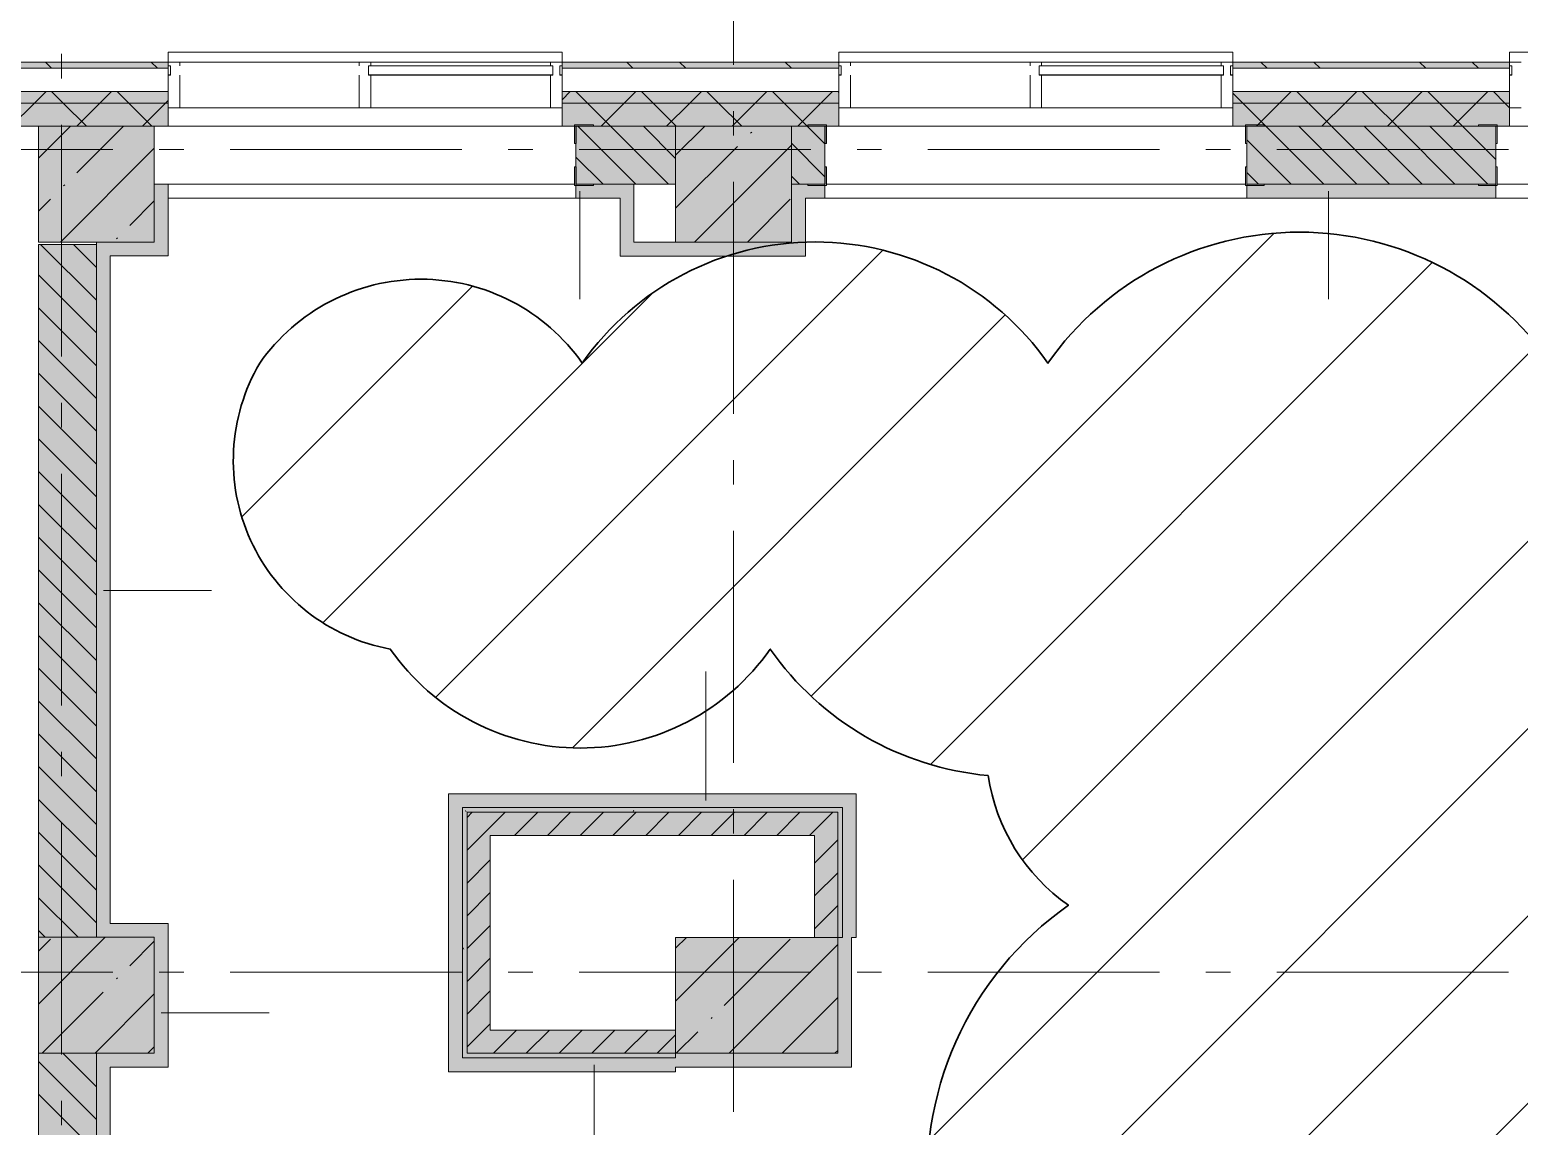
# Model space of a CAD drawing. Header units: millimetres. Extents: x -537608 to 253996, y -217170 to 186033.
# Drawn here: x -239814 to -233385, y 174706 to 179437 of the extents above; entities that cross this region are included whole.
import ezdxf

# ---------------------------------------------------------------- set-up
doc = ezdxf.new("R2010")
doc.units = ezdxf.units.MM
doc.layers.add('2) окраска коммуникации', color=152, linetype='Continuous', lineweight=30)
doc.layers.add('PDF _Геометрия', color=7, linetype='Continuous')
doc.layers.add('PDF _Сплошная заливка', color=7, linetype='Continuous', true_color=0xffffff)

msp = doc.modelspace()

# ---------------------------------------------------------------- hatches: boundary and pattern name
at = {"layer": '2) окраска коммуникации'}
h = msp.add_hatch(dxfattribs=at)
h.set_pattern_fill('ANSI31', color=256, scale=180)
h.paths.add_polyline_path([(-233247.5688, 177998.5235, 0.52056705), (-235419.4646, 177998.5235, 0.52056705), (-237429.314, 177998.5235, 0.52056705), (-238821.017, 177998.5235, 0.52056705), (-238257.7876, 176764.6396, 0.52056705), (-236617.9332, 176764.6396, 0.220684184), (-235677.2729, 176219.1299, 0.205609589), (-235330.6408, 175659.2565, 0.276734799), (-235930.449, 174316.027, 0.061769593), (-236112.3946, 174259.4336, 0.52056705), (-237556.5301, 174259.4336, 0.379466008), (-238348.6553, 174426.9845, 0.057663837), (-238592.4759, 174486.1429, 0.52056705), (-239028.0629, 173407.6346, 0.52056705), (-239028.0629, 171042.3935, 0.52056705), (-239028.0629, 169617.5684, 0.52056705), (-239028.0629, 167673.4548, 0.52056705), (-239028.0629, 165454.0474, 0.52056705), (-239028.0629, 163233.1917, 0.52056705), (-239028.0629, 161197.9974, 0.52056705), (-237754.1061, 161355.6589, 0.52056705), (-237754.1061, 163501.6063, 0.52056705), (-237754.1061, 165619.0709, 0.52056705), (-237754.1061, 167485.6614, 0.52056705), (-237754.1061, 169510.9994, 0.52056705), (-237754.1061, 171144.8997, 0.52056705), (-237754.1061, 172906.8922, 0.128482934), (-237635.6681, 173445.8092, 0.087084483), (-237506.7931, 173612.8336, 0.52056705), (-236002.5942, 173612.8336, 0.294706709), (-235400.9446, 173367.8094, 0.015336865), (-235330.6408, 173315.2971, 0.52056705), (-235330.6408, 171857.765, 0.52056705), (-235330.6408, 169616.5128, 0.52056705), (-233156.3052, 169668.4749, 0.52056705), (-233156.3052, 171100.5414, 0.52056705), (-233156.3052, 173693.283, 0.52056705), (-233156.3052, 175996.4089, 0.04413108), (-233116.7734, 176180.5755, 0.223427694), (-232027.1964, 176864.879, 0.52056705)])
h = msp.add_hatch(dxfattribs=at)
h.set_pattern_fill('ANSI31', color=5, scale=222)
h.set_pattern_definition([(45, (-258045.5, 58244.4), (-498.4042, 498.4042), [])])
edge = h.paths.add_edge_path()
edge.add_spline(control_points=[(-235816.1191, 159271.232), (-236159.4574, 159033.9082), (-238070.707, 158782.2879), (-238638.1634, 158432.2404), (-238105.9898, 157437.1958), (-235754.1232, 157437.1958), (-234964.4457, 157111.2328), (-232629.7463, 157197.0128), (-230260.7124, 156905.3617), (-229350.8658, 157179.8572), (-227823.0111, 157317.1047), (-227874.2427, 155408.2821), (-228097.4122, 152976.7837), (-227822.7426, 150724.7104), (-228269.0815, 149763.9784), (-227084.5653, 149112.0524), (-225299.2066, 148991.9613), (-224269.1925, 149077.7406), (-223393.6804, 150141.4089), (-223033.1746, 151942.7824), (-223033.1746, 154550.2232), (-224114.1503, 155620.6235), (-222534.7954, 157233.2822), (-223616.3097, 158108.2349), (-222328.7917, 159257.6825), (-224405.9872, 160750.2232), (-223221.471, 161659.5139), (-222637.7958, 162380.0636), (-222998.3466, 163910.6161), (-224371.6993, 165660.5215), (-222551.1261, 167750.2232), (-223117.6326, 168979.9453), (-222465.2915, 170352.4203), (-223735.6423, 171364.6211), (-222688.4609, 172325.3538), (-224215.7041, 173378.4158), (-222584.8491, 174510.7078), (-223546.1958, 175199.8757), (-221881.0047, 176020.4302), (-223048.3552, 176912.5392), (-223134.1899, 177993.3638), (-224026.8692, 177461.5296), (-225297.22, 177718.8682), (-226378.7358, 177221.3459), (-228541.766, 177135.5666), (-230052.4535, 177838.96), (-230103.9537, 176483.6406), (-230103.9537, 175397.7837), (-229211.2743, 175199.8757), (-230121.1209, 173498.5077), (-229039.6066, 172812.2698), (-230258.4573, 170776.7837), (-229761.2561, 169941.1373), (-230774.103, 168425.7837), (-229332.0829, 167750.2232), (-232123.453, 166650.2232), (-233452.141, 167750.2232), (-234104.4836, 166681.5095), (-235855.5078, 167750.2232), (-235443.0905, 165700.2452), (-235100.8307, 164170.835), (-235942.0098, 164546.6834), (-235461.3365, 162982.3976), (-236062.1774, 161973.2927), (-234156.6512, 161458.6141), (-236010.6772, 160206.231), (-235472.7808, 159508.5559), (-235816.1191, 159271.232)], knot_values=[0, 0, 0, 0, 1, 2, 3, 4, 5, 6, 7, 8, 9, 10, 11, 12, 13, 14, 15, 16, 17, 18, 19, 20, 21, 22, 23, 24, 25, 26, 27, 28, 29, 30, 31, 32, 33, 34, 35, 36, 37, 38, 39, 40, 41, 42, 43, 44, 45, 46, 47, 48, 49, 50, 51, 52, 53, 54, 55, 56, 57, 58, 59, 60, 61, 62, 63, 64, 65, 65, 65, 65], degree=3, periodic=0)
edge = h.paths.add_edge_path(flags=16)
edge.add_arc((-231889.6573, 159033.0748), 1468.0305, 125.00000005, 234.99999995, ccw=False)
edge.add_arc((-231607.6582, 161840.8916), 1959.6809, 125.00000005, 234.99999995, ccw=False)
edge.add_arc((-231767.132, 163405.6521), 965.4036, 67.59470151, 177.59470141, ccw=False)
edge.add_arc((-231443.7098, 163069.927), 1229.0586, -22.07713269, 87.92286721, ccw=False)
edge.add_arc((-231143.3293, 161410.3894), 1461.9881, -54.99999995, 54.99999995, ccw=False)
edge.add_arc((-231576.0596, 159327.8343), 1548.9823, -75.15767463, 34.84232527, ccw=False)
edge.add_arc((-231955.4787, 158374.0401), 947.5729, 215.00000005, 324.99999995, ccw=False)
edge = h.paths.add_edge_path(flags=16)
edge.add_arc((-225566.369, 153285.6185), 1536.9915, 125.00000005, 234.99999995, ccw=False)
edge.add_arc((-225538.421, 155843.592), 1585.7174, 125.00000005, 234.99999995, ccw=False)
edge.add_arc((-225137.7183, 159013.7421), 2284.3212, 125.00000005, 234.99999995, ccw=False)
edge.add_arc((-225658.2126, 162012.8119), 1376.867, 125.00000005, 234.99999995, ccw=False)
edge.add_arc((-225574.7307, 164105.3721), 1301.2124, 117.8493612, 227.8493611, ccw=False)
edge.add_arc((-225369.6285, 164519.2026), 1097.085, 27.81836399, 137.81836389, ccw=False)
edge.add_arc((-225613.8121, 163296.7221), 2117.3814, -54.99999995, 54.99999995, ccw=False)
edge.add_arc((-225663.381, 159757.0156), 2203.8023, -54.99999995, 54.99999995, ccw=False)
edge.add_arc((-225163.6815, 156860.1623), 1332.6027, -54.99999995, 54.99999995, ccw=False)
edge.add_arc((-225407.0732, 154329.3545), 1756.9432, -54.99999995, 54.99999995, ccw=False)
edge.add_arc((-225725.9779, 153175.5991), 1357.0078, 237.85706584, 347.85706574, ccw=False)
edge = h.paths.add_edge_path(flags=16)
edge.add_arc((-226395.9174, 168135.9149), 1371.9136, 125.00000005, 234.99999995, ccw=False)
edge.add_arc((-226384.8551, 170399.3253), 1391.2002, 125.00000005, 234.99999995, ccw=False)
edge.add_arc((-226325.4529, 172763.3694), 1494.7648, 125.00000005, 234.99999995, ccw=False)
edge.add_arc((-225896.8545, 175145.79), 1730.4953, 112.00238998, 222.00238988, ccw=False)
edge.add_arc((-226212.3841, 175253.0022), 1533.7869, -7.46862395, 102.53137595, ccw=False)
edge.add_arc((-225760.6269, 173526.9207), 1863.7748, -54.99999995, 54.99999995, ccw=False)
edge.add_arc((-225829.2376, 170375.5045), 1983.3939, -54.99999995, 54.99999995, ccw=False)
edge.add_arc((-225610.4468, 168098.6002), 1126.7789, -74.63234793, 35.36765197, ccw=False)
edge.add_arc((-226247.326, 167667.1454), 1142.021, 215.00000005, 324.99999995, ccw=False)
at = {"layer": 'PDF _Сплошная заливка', "transparency": 33554559}
h = msp.add_hatch(color=256, dxfattribs=at)
h.paths.add_polyline_path([(-213026.1966, 179270.9029), (-212999.1964, 179270.9029), (-212999.1964, 179297.9009), (-219902.1951, 179297.9009), (-219902.1951, 179270.9029), (-213238.0699, 179270.9029)], flags=0)
h.paths.add_polyline_path([(-224741.5329, 179270.9029), (-224741.5329, 179297.9009), (-225936.532, 179297.9009), (-225936.532, 179270.9029), (-224926.2392, 179270.9029)], flags=0)
h.paths.add_polyline_path([(-220752.1962, 179270.9029), (-220752.1962, 179297.9009), (-223041.5329, 179297.9009), (-223041.5329, 179270.9029), (-221586.7628, 179270.9029)], flags=0)
h.paths.add_polyline_path([(-228265.7155, 179270.9029), (-227636.5321, 179270.9029), (-227636.5321, 179297.9009), (-228831.5332, 179297.9009), (-228831.5332, 179270.9029)], flags=0)
h.paths.add_polyline_path([(-230531.5312, 179270.9029), (-230531.5312, 179297.9009), (-231726.5323, 179297.9009), (-231726.5323, 179270.9029), (-231605.1918, 179270.9029)], flags=0)
h.paths.add_polyline_path([(-234109.8002, 179270.9029), (-233426.5324, 179270.9029), (-233426.5324, 179297.9009), (-234621.5314, 179297.9009), (-234621.5314, 179270.9029)], flags=0)
h.paths.add_polyline_path([(-236321.5315, 179270.9029), (-236321.5315, 179297.9009), (-237516.5305, 179297.9009), (-237516.5305, 179270.9029), (-236614.4085, 179270.9029)], flags=0)
h.paths.add_polyline_path([(-239216.5305, 179270.9029), (-239216.5305, 179297.9009), (-242926.19, 179297.9009), (-242926.19, 179270.9029), (-239953.8848, 179270.9029)], flags=0)
h.paths.add_polyline_path([(-245926.1886, 179270.9029), (-244626.1922, 179270.9029), (-244626.1922, 179297.9009), (-245926.1886, 179297.9009)], flags=0)
h.paths.add_polyline_path([(-248302.5757, 179270.9029), (-247626.1909, 179270.9029), (-247626.1909, 179297.9009), (-248926.1873, 179297.9009), (-248926.1873, 179270.9029)], flags=0)
h.paths.add_polyline_path([(-251926.1902, 179270.9029), (-250626.1895, 179270.9029), (-250626.1895, 179297.9009), (-251926.1902, 179297.9009)], flags=0)
h.paths.add_polyline_path([(-256651.2687, 179270.9029), (-256626.1868, 179270.9029), (-256626.1868, 179297.9009), (-257926.1874, 179297.9009), (-257926.1874, 179270.9029)], flags=0)
h.paths.add_polyline_path([(-254926.1888, 179270.9029), (-253626.1881, 179270.9029), (-253626.1881, 179297.9009), (-254926.1888, 179297.9009)], flags=0)
h.paths.add_polyline_path([(-264476.1869, 179270.9029), (-262626.1883, 179270.9029), (-262626.1883, 179297.9009), (-264576.1872, 179297.9009), (-264576.1872, 179270.9029)], flags=0)
h.paths.add_polyline_path([(-259626.1854, 179270.9029), (-259626.1854, 179297.9009), (-260926.1861, 179297.9009), (-260926.1861, 179270.9029), (-259990.745, 179270.9029)], flags=0)
h = msp.add_hatch(color=256, dxfattribs=at)
h.paths.add_polyline_path([(-213176.1955, 179120.9023), (-213126.1959, 179120.9023), (-213126.1959, 179170.9025), (-219902.1951, 179170.9025), (-219902.1951, 179120.9023), (-213238.0699, 179120.9023)], flags=0)
h.paths.add_polyline_path([(-223041.5329, 179120.9023), (-220752.1962, 179120.9023), (-220752.1962, 179170.9025), (-223041.5329, 179170.9025)], flags=0)
h.paths.add_polyline_path([(-224741.5329, 179120.9023), (-224741.5329, 179170.9025), (-225936.532, 179170.9025), (-225936.532, 179120.9023), (-224926.2392, 179120.9023)], flags=0)
h.paths.add_polyline_path([(-228265.7155, 179120.9023), (-227636.5321, 179120.9023), (-227636.5321, 179170.9025), (-228831.5332, 179170.9025), (-228831.5332, 179120.9023)], flags=0)
h.paths.add_polyline_path([(-234109.8002, 179120.9023), (-233426.5324, 179120.9023), (-233426.5324, 179170.9025), (-234621.5314, 179170.9025), (-234621.5314, 179120.9023)], flags=0)
h.paths.add_polyline_path([(-231605.1918, 179120.9023), (-230531.5312, 179120.9023), (-230531.5312, 179170.9025), (-231726.5323, 179170.9025), (-231726.5323, 179120.9023)], flags=0)
h.paths.add_polyline_path([(-236321.5315, 179120.9023), (-236321.5315, 179170.9025), (-237516.5305, 179170.9025), (-237516.5305, 179120.9023), (-236614.4085, 179120.9023)], flags=0)
h.paths.add_polyline_path([(-239216.5305, 179120.9023), (-239216.5305, 179170.9025), (-242926.19, 179170.9025), (-242926.19, 179120.9023), (-239953.8848, 179120.9023)], flags=0)
h.paths.add_polyline_path([(-248926.1873, 179120.9023), (-247626.1909, 179120.9023), (-247626.1909, 179170.9025), (-248926.1873, 179170.9025)], flags=0)
h.paths.add_polyline_path([(-244626.1922, 179120.9023), (-244626.1922, 179170.9025), (-245926.1886, 179170.9025), (-245926.1886, 179120.9023), (-244963.0993, 179120.9023)], flags=0)
h.paths.add_polyline_path([(-250626.1895, 179120.9023), (-250626.1895, 179170.9025), (-251926.1902, 179170.9025), (-251926.1902, 179120.9023), (-251642.052, 179120.9023)], flags=0)
h.paths.add_polyline_path([(-254926.1888, 179120.9023), (-253626.1881, 179120.9023), (-253626.1881, 179170.9025), (-254926.1888, 179170.9025)], flags=0)
h.paths.add_polyline_path([(-256626.1868, 179120.9023), (-256626.1868, 179170.9025), (-257926.1874, 179170.9025), (-257926.1874, 179120.9023), (-256651.2687, 179120.9023)], flags=0)
h.paths.add_polyline_path([(-259626.1854, 179120.9023), (-259626.1854, 179170.9025), (-260926.1861, 179170.9025), (-260926.1861, 179120.9023), (-259990.745, 179120.9023)], flags=0)
h.paths.add_polyline_path([(-263330.2213, 179120.9023), (-262626.1883, 179120.9023), (-262626.1883, 179170.9025), (-264426.1867, 179170.9025), (-264426.1867, 179120.9023), (-264326.1863, 179120.9023)], flags=0)
h = msp.add_hatch(color=256, dxfattribs=at)
h.paths.add_polyline_path([(-213176.1955, 179020.9019), (-213176.1955, 179120.9023), (-219902.1951, 179120.9023), (-219902.1951, 179020.9019), (-213238.0699, 179020.9019)], flags=0)
h.paths.add_polyline_path([(-220752.1962, 179020.9019), (-220752.1962, 179120.9023), (-223041.5329, 179120.9023), (-223041.5329, 179020.9019), (-221026.1962, 179020.9019)], flags=0)
h.paths.add_polyline_path([(-225936.532, 179020.9019), (-224741.5329, 179020.9019), (-224741.5329, 179120.9023), (-225936.532, 179120.9023)], flags=0)
h.paths.add_polyline_path([(-228831.5332, 179020.9019), (-227636.5321, 179020.9019), (-227636.5321, 179120.9023), (-228831.5332, 179120.9023)], flags=0)
h.paths.add_polyline_path([(-230531.5312, 179020.9019), (-230531.5312, 179120.9023), (-231726.5323, 179120.9023), (-231726.5323, 179020.9019), (-231605.1918, 179020.9019)], flags=0)
h.paths.add_polyline_path([(-234621.5314, 179020.9019), (-233426.5324, 179020.9019), (-233426.5324, 179120.9023), (-234621.5314, 179120.9023)], flags=0)
h.paths.add_polyline_path([(-236321.5315, 179020.9019), (-236321.5315, 179120.9023), (-237516.5305, 179120.9023), (-237516.5305, 179020.9019), (-236614.4085, 179020.9019)], flags=0)
h.paths.add_polyline_path([(-239216.5305, 179020.9019), (-239216.5305, 179120.9023), (-242926.19, 179120.9023), (-242926.19, 179020.9019), (-239953.8848, 179020.9019)], flags=0)
h.paths.add_polyline_path([(-244626.1922, 179020.9019), (-244626.1922, 179120.9023), (-245926.1886, 179120.9023), (-245926.1886, 179020.9019), (-244963.0993, 179020.9019)], flags=0)
h.paths.add_polyline_path([(-247626.1909, 179020.9019), (-247626.1909, 179120.9023), (-248926.1873, 179120.9023), (-248926.1873, 179020.9019), (-248302.5757, 179020.9019)], flags=0)
h.paths.add_polyline_path([(-250626.1895, 179020.9019), (-250626.1895, 179120.9023), (-251926.1902, 179120.9023), (-251926.1902, 179020.9019), (-251642.052, 179020.9019)], flags=0)
h.paths.add_polyline_path([(-253626.1881, 179020.9019), (-253626.1881, 179120.9023), (-254926.1888, 179120.9023), (-254926.1888, 179020.9019)], flags=0)
h.paths.add_polyline_path([(-256651.2687, 179020.9019), (-256626.1868, 179020.9019), (-256626.1868, 179120.9023), (-257926.1874, 179120.9023), (-257926.1874, 179020.9019)], flags=0)
h.paths.add_polyline_path([(-259990.745, 179020.9019), (-259626.1854, 179020.9019), (-259626.1854, 179120.9023), (-260926.1861, 179120.9023), (-260926.1861, 179020.9019)], flags=0)
h.paths.add_polyline_path([(-263330.2213, 179020.9019), (-262626.1883, 179020.9019), (-262626.1883, 179120.9023), (-264326.1863, 179120.9023), (-264326.1863, 179021.2507), (-263526.1875, 179020.9019)], flags=0)
h = msp.add_hatch(color=256, dxfattribs=at)
h.paths.add_polyline_path([(-221586.7628, 178770.901), (-221526.1959, 178770.901), (-221526.1959, 179020.9019), (-222981.5344, 179020.9019), (-222981.5344, 178770.901)], flags=0)
h.paths.add_polyline_path([(-225876.5335, 178770.901), (-225776.1929, 178770.901), (-225776.1929, 179020.9019), (-225876.5335, 179020.9019), (-225876.5335, 178946.9135)], flags=0)
h.paths.add_polyline_path([(-225276.1932, 178770.901), (-224801.5336, 178770.901), (-224801.5336, 179020.9019), (-225276.1932, 179020.9019), (-225276.1932, 178946.9135)], flags=0)
h.paths.add_polyline_path([(-227696.5328, 178770.901), (-227696.5328, 179020.9019), (-228771.5326, 179020.9019), (-228771.5326, 178770.901), (-228265.7155, 178770.901)], flags=0)
h.paths.add_polyline_path([(-230770.3238, 178770.901), (-230591.5318, 178770.901), (-230591.5318, 179020.9019), (-231126.192, 179020.9019), (-231126.192, 178770.901), (-231066.1935, 178770.901)], flags=0)
h.paths.add_polyline_path([(-233486.5309, 178770.901), (-233486.5309, 179020.9019), (-234561.5307, 179020.9019), (-234561.5307, 178770.901)], flags=0)
h.paths.add_polyline_path([(-231666.5316, 178770.901), (-231626.1917, 178770.901), (-231626.1917, 179020.9019), (-231666.5316, 179020.9019), (-231666.5316, 178946.9135)], flags=0)
h.paths.add_polyline_path([(-237456.5298, 178770.901), (-237026.191, 178770.901), (-237026.191, 179020.9019), (-237456.5298, 179020.9019), (-237456.5298, 178946.9135)], flags=0)
h.paths.add_polyline_path([(-236466.1927, 178770.901), (-236381.53, 178770.901), (-236381.53, 179020.9019), (-236526.1913, 179020.9019), (-236526.1913, 178770.901)], flags=0)
for points in [[(-237026.191, 178520.9043), (-236526.1913, 178520.9043), (-236526.1913, 179020.9019), (-237026.191, 179020.9019), (-237026.191, 178770.901)], [(-236426.5396, 175960.9048), (-236326.5393, 175960.9048), (-236326.5393, 176060.9052), (-237826.5385, 176060.9052), (-237826.5385, 175960.9048), (-236614.4085, 175960.9048)], [(-236326.5393, 175520.9014), (-236306.5383, 175520.9014), (-236306.5383, 176060.9052), (-236326.5393, 176060.9052), (-236326.5393, 175960.9048)], [(-239526.192, 175021.2525), (-239276.191, 175021.2525), (-239276.191, 175521.2502), (-239776.1908, 175521.2502), (-239776.1908, 175021.2525)]]:
    msp.add_hatch(color=256, dxfattribs=at).paths.add_polyline_path(points)
at = {"layer": 'PDF _Сплошная заливка', "true_color": 0xff7d7d, "transparency": 33554559}
for points in [[(-237266.1915, 178710.9024), (-237206.1908, 178710.9024), (-237206.1908, 178770.901), (-237456.5298, 178770.901), (-237456.5298, 178710.9024)], [(-239526.192, 175581.2487), (-239466.1914, 175581.2487), (-239466.1914, 178521.2488), (-239526.192, 178521.2488), (-239526.192, 176115.1165)], [(-236614.4085, 178460.9015), (-236466.1927, 178460.9015), (-236466.1927, 178520.9043), (-237206.1908, 178520.9043), (-237206.1908, 178460.9015)], [(-236306.5383, 176080.9018), (-236306.5383, 176140.9046), (-238006.5384, 176140.9046), (-238006.5384, 176080.9018), (-236614.4085, 176080.9018)], [(-236246.5398, 175520.9014), (-236246.5398, 176140.9046), (-236306.5383, 176140.9046), (-236306.5383, 175520.9014), (-236266.5386, 175520.9014)], [(-239526.192, 173636.2532), (-239466.1914, 173636.2532), (-239466.1914, 175021.2525), (-239526.192, 175021.2525), (-239526.192, 174699.218)], [(-236266.5386, 174960.9053), (-236266.5386, 175020.9038), (-237026.5398, 175020.9038), (-237026.5398, 174960.9053), (-236326.5393, 174960.9053)]]:
    msp.add_hatch(color=11, dxfattribs=at).paths.add_polyline_path(points)
at = {"layer": 'PDF _Сплошная заливка', "transparency": 33554559}
h = msp.add_hatch(color=256, dxfattribs=at)
h.paths.add_polyline_path([(-239776.1908, 163730.906), (-239526.192, 163730.906), (-239526.192, 168671.2518), (-239776.1908, 168671.2518), (-239776.1908, 166203.8314)], flags=0)
h.paths.add_polyline_path([(-239526.192, 169171.2515), (-239526.192, 175021.2525), (-239776.1908, 175021.2525), (-239776.1908, 169171.2515)], flags=0)
h.paths.add_polyline_path([(-239526.192, 175521.2502), (-239526.192, 178511.2505), (-239776.1908, 178511.2505), (-239776.1908, 175521.2502)], flags=0)

# ---------------------------------------------------------------- linework, layer by layer
at = {"layer": '2) окраска коммуникации'}
for points in [[(-233116.7734, 176180.5755, 0.223427694), (-232027.1964, 176864.879, 0.52056705), (-233247.5688, 177998.5235, 0.52056705), (-235419.4646, 177998.5235, 0.52056705), (-237429.314, 177998.5235, 0.52056705), (-238821.017, 177998.5235, 0.52056705), (-238257.7876, 176764.6396, 0.52056705), (-236617.9332, 176764.6396, 0.220684184), (-235677.2729, 176219.1299, 0.220684184)], [(-235930.449, 174316.027, -0.276734799), (-235330.6408, 175659.2565, -0.205609589), (-235677.2729, 176219.1299, -0.205609589)]]:
    msp.add_lwpolyline(points, format="xyb", dxfattribs=at)
at = {"layer": 'PDF _Геометрия', "color": 253, "lineweight": 9, "true_color": 0xaaaaaa}
for p, q in [((-236776.1922, 180286.2056), (-236776.1922, 179286.2061)), ((-239676.1904, 179333.2912), (-239676.1904, 179227.4563)), ((-239216.5305, 179297.9009), (-239216.5305, 179340.904)), ((-239216.5305, 179340.904), (-237516.5305, 179340.904)), ((-237516.5305, 179340.904), (-237516.5305, 179297.9009)), ((-236321.5315, 179297.9009), (-236321.5315, 179340.904)), ((-236321.5315, 179340.904), (-234621.5314, 179340.904)), ((-234621.5314, 179340.904), (-234621.5314, 179297.9009)), ((-233426.5324, 179297.9009), (-233426.5324, 179340.904)), ((-233426.5324, 179340.904), (-231726.5323, 179340.904)), ((-239216.5305, 179242.9016), (-239206.5301, 179242.9016)), ((-238351.5298, 179242.9016), (-237556.5302, 179242.9016)), ((-237566.5306, 179240.9036), (-238341.5315, 179240.9036)), ((-237526.5309, 179242.9016), (-237516.5305, 179242.9016)), ((-236321.5315, 179242.9016), (-236311.531, 179242.9016)), ((-235456.5307, 179242.9016), (-234661.5311, 179242.9016)), ((-234671.5316, 179240.9036), (-235446.5302, 179240.9036)), ((-234631.5318, 179242.9016), (-234621.5314, 179242.9016)), ((-233426.5324, 179242.9016), (-233416.5319, 179242.9016)), ((-236776.1922, 179086.2053), (-236776.1922, 178980.3747)), ((-239676.1904, 179027.4555), (-239676.1904, 178027.456)), ((-239454.6214, 178921.2504), (-240454.6209, 178921.2504)), ((-239148.7879, 178921.2504), (-239254.6206, 178921.2504)), ((-237948.7875, 178921.2504), (-238948.7871, 178921.2504)), ((-237642.9541, 178921.2504), (-237748.789, 178921.2504)), ((-236442.9559, 178921.2504), (-237442.9554, 178921.2504)), ((-236137.1224, 178921.2504), (-236242.9551, 178921.2504)), ((-234937.122, 178921.2504), (-235937.1216, 178921.2504)), ((-234631.2886, 178921.2504), (-234737.1213, 178921.2504)), ((-233431.2882, 178921.2504), (-234431.2878, 178921.2504)), ((-236776.1922, 178780.3739), (-236776.1922, 177780.3744)), ((-239676.1904, 177827.4552), (-239676.1904, 177721.6246)), ((-236776.1922, 177580.3737), (-236776.1922, 177474.5388)), ((-239676.1904, 177521.6238), (-239676.1904, 176521.6243)), ((-236776.1922, 177274.5423), (-236776.1922, 176274.5427)), ((-239676.1904, 176321.6236), (-239676.1904, 176215.7886)), ((-239676.1904, 176015.7922), (-239676.1904, 175015.7927)), ((-236776.1922, 176074.542), (-236776.1922, 175968.7071)), ((-236776.1922, 175768.7063), (-236776.1922, 174768.7068)), ((-240454.6209, 175370.9051), (-239454.6214, 175370.9051)), ((-239254.6206, 175370.9051), (-239148.7879, 175370.9051)), ((-238948.7871, 175370.9051), (-237948.7875, 175370.9051)), ((-237748.789, 175370.9051), (-237642.9541, 175370.9051)), ((-237442.9554, 175370.9051), (-236442.9559, 175370.9051)), ((-236242.9551, 175370.9051), (-236137.1224, 175370.9051)), ((-235937.1216, 175370.9051), (-234937.122, 175370.9051)), ((-234737.1213, 175370.9051), (-234631.2886, 175370.9051)), ((-234431.2878, 175370.9051), (-233431.2882, 175370.9051)), ((-239676.1904, 174815.7919), (-239676.1904, 174709.957))]:
    msp.add_line(p, q, dxfattribs=at)
at = {"layer": 'PDF _Геометрия', "lineweight": 9}
for p, q in [((-239216.5305, 179297.9009), (-242926.19, 179297.9009)), ((-239216.5305, 179270.9029), (-239216.5305, 179297.9009)), ((-239166.5304, 179297.9009), (-239216.5305, 179297.9009)), ((-239216.5305, 179297.9009), (-239216.5305, 179280.9012)), ((-239166.5304, 179280.9012), (-239166.5304, 179297.9009)), ((-239166.5304, 179297.9009), (-238391.5295, 179297.9009)), ((-238341.5315, 179297.9009), (-238391.5295, 179297.9009)), ((-238391.5295, 179297.9009), (-238391.5295, 179280.9012)), ((-238341.5315, 179297.9009), (-237566.5306, 179297.9009)), ((-238341.5315, 179280.9012), (-238341.5315, 179297.9009)), ((-237516.5305, 179297.9009), (-237566.5306, 179297.9009)), ((-237566.5306, 179297.9009), (-237566.5306, 179280.9012)), ((-236321.5315, 179297.9009), (-237516.5305, 179297.9009)), ((-237516.5305, 179297.9009), (-237516.5305, 179270.9029)), ((-237516.5305, 179280.9012), (-237516.5305, 179297.9009)), ((-236321.5315, 179270.9029), (-236321.5315, 179297.9009)), ((-236271.5312, 179297.9009), (-236321.5315, 179297.9009)), ((-236321.5315, 179297.9009), (-236321.5315, 179280.9012)), ((-236271.5312, 179280.9012), (-236271.5312, 179297.9009)), ((-236271.5312, 179297.9009), (-235496.5304, 179297.9009)), ((-235446.5302, 179297.9009), (-235496.5304, 179297.9009)), ((-235496.5304, 179297.9009), (-235496.5304, 179280.9012)), ((-235446.5302, 179297.9009), (-234671.5316, 179297.9009)), ((-235446.5302, 179280.9012), (-235446.5302, 179297.9009)), ((-234621.5314, 179297.9009), (-234671.5316, 179297.9009)), ((-234671.5316, 179297.9009), (-234671.5316, 179280.9012)), ((-233426.5324, 179297.9009), (-234621.5314, 179297.9009)), ((-234621.5314, 179297.9009), (-234621.5314, 179270.9029)), ((-234621.5314, 179280.9012), (-234621.5314, 179297.9009)), ((-233426.5324, 179270.9029), (-233426.5324, 179297.9009)), ((-233376.5322, 179297.9009), (-233426.5324, 179297.9009)), ((-233426.5324, 179297.9009), (-233426.5324, 179280.9012)), ((-239216.5305, 179270.9029), (-242926.19, 179270.9029)), ((-239216.5305, 179280.9012), (-239206.5301, 179280.9012)), ((-239216.5305, 179170.9025), (-239216.5305, 179270.9029)), ((-239206.5301, 179240.9036), (-239216.5305, 179240.9036)), ((-239216.5305, 179240.9036), (-239216.5305, 179100.9014)), ((-239206.5301, 179280.9012), (-239206.5301, 179240.9036)), ((-239166.5304, 179100.9014), (-239166.5304, 179240.9036)), ((-238391.5295, 179240.9036), (-238391.5295, 179100.9014)), ((-238351.5298, 179240.9036), (-238351.5298, 179280.9012)), ((-238351.5298, 179280.9012), (-238341.5315, 179280.9012)), ((-238341.5315, 179240.9036), (-238351.5298, 179240.9036)), ((-238341.5315, 179280.9012), (-237566.5306, 179280.9012)), ((-238341.5315, 179100.9014), (-238341.5315, 179240.9036)), ((-237566.5306, 179280.9012), (-237556.5302, 179280.9012)), ((-237556.5302, 179240.9036), (-237566.5306, 179240.9036)), ((-237566.5306, 179240.9036), (-237566.5306, 179100.9014)), ((-237556.5302, 179280.9012), (-237556.5302, 179240.9036)), ((-237526.5309, 179240.9036), (-237526.5309, 179280.9012)), ((-237526.5309, 179280.9012), (-237516.5305, 179280.9012)), ((-237516.5305, 179240.9036), (-237526.5309, 179240.9036)), ((-237516.5305, 179270.9029), (-237516.5305, 179170.9025)), ((-236321.5315, 179270.9029), (-237516.5305, 179270.9029)), ((-237516.5305, 179100.9014), (-237516.5305, 179240.9036)), ((-236321.5315, 179280.9012), (-236311.531, 179280.9012)), ((-236321.5315, 179170.9025), (-236321.5315, 179270.9029)), ((-236311.531, 179240.9036), (-236321.5315, 179240.9036)), ((-236321.5315, 179240.9036), (-236321.5315, 179100.9014)), ((-236311.531, 179280.9012), (-236311.531, 179240.9036)), ((-236271.5312, 179100.9014), (-236271.5312, 179240.9036)), ((-235496.5304, 179240.9036), (-235496.5304, 179100.9014)), ((-235456.5307, 179240.9036), (-235456.5307, 179280.9012)), ((-235456.5307, 179280.9012), (-235446.5302, 179280.9012)), ((-235446.5302, 179240.9036), (-235456.5307, 179240.9036)), ((-235446.5302, 179280.9012), (-234671.5316, 179280.9012)), ((-235446.5302, 179100.9014), (-235446.5302, 179240.9036)), ((-234671.5316, 179280.9012), (-234661.5311, 179280.9012)), ((-234661.5311, 179240.9036), (-234671.5316, 179240.9036)), ((-234671.5316, 179240.9036), (-234671.5316, 179100.9014)), ((-234661.5311, 179280.9012), (-234661.5311, 179240.9036)), ((-234631.5318, 179240.9036), (-234631.5318, 179280.9012)), ((-234631.5318, 179280.9012), (-234621.5314, 179280.9012)), ((-234621.5314, 179240.9036), (-234631.5318, 179240.9036)), ((-234621.5314, 179270.9029), (-234621.5314, 179170.9025)), ((-233426.5324, 179270.9029), (-234621.5314, 179270.9029)), ((-234621.5314, 179100.9014), (-234621.5314, 179240.9036)), ((-233426.5324, 179280.9012), (-233416.5319, 179280.9012)), ((-233426.5324, 179170.9025), (-233426.5324, 179270.9029)), ((-233416.5319, 179240.9036), (-233426.5324, 179240.9036)), ((-233426.5324, 179240.9036), (-233426.5324, 179100.9014)), ((-233416.5319, 179280.9012), (-233416.5319, 179240.9036)), ((-239216.5305, 179170.9025), (-242926.19, 179170.9025)), ((-239793.52, 179120.9023), (-239743.5198, 179170.9025)), ((-239669.3828, 179120.9023), (-239719.383, 179170.9025)), ((-239510.6778, 179120.9023), (-239460.6776, 179170.9025)), ((-239386.5385, 179120.9023), (-239436.5387, 179170.9025)), ((-239216.5305, 179120.9023), (-239216.5305, 179170.9025)), ((-237516.5305, 179135.1506), (-237480.7785, 179170.9025)), ((-237516.5305, 179170.9025), (-237516.5305, 179120.9023)), ((-236321.5315, 179170.9025), (-237516.5305, 179170.9025)), ((-237406.6416, 179120.9023), (-237456.6417, 179170.9025)), ((-237247.9366, 179120.9023), (-237197.9364, 179170.9025)), ((-237123.7973, 179120.9023), (-237173.7975, 179170.9025)), ((-236965.0923, 179120.9023), (-236915.0921, 179170.9025)), ((-236840.9552, 179120.9023), (-236890.9554, 179170.9025)), ((-236682.2502, 179120.9023), (-236632.2501, 179170.9025)), ((-236558.1131, 179120.9023), (-236608.1133, 179170.9025)), ((-236399.4081, 179120.9023), (-236349.4079, 179170.9025)), ((-236321.5315, 179167.165), (-236325.2712, 179170.9025)), ((-236321.5315, 179120.9023), (-236321.5315, 179170.9025)), ((-234621.5314, 179170.9025), (-234621.5314, 179120.9023)), ((-233426.5324, 179170.9025), (-234621.5314, 179170.9025)), ((-234578.214, 179120.9023), (-234621.5314, 179164.2197)), ((-234419.509, 179120.9023), (-234369.5088, 179170.9025)), ((-234295.3718, 179120.9023), (-234345.3721, 179170.9025)), ((-234136.6669, 179120.9023), (-234086.6667, 179170.9025)), ((-234012.5297, 179120.9023), (-234062.5299, 179170.9025)), ((-233853.8248, 179120.9023), (-233803.8245, 179170.9025)), ((-233729.6855, 179120.9023), (-233779.6856, 179170.9025)), ((-233570.9805, 179120.9023), (-233520.9803, 179170.9025)), ((-233446.8434, 179120.9023), (-233496.8435, 179170.9025)), ((-233426.5324, 179120.9023), (-233426.5324, 179170.9025)), ((-239216.5305, 179120.9023), (-242926.19, 179120.9023)), ((-239893.5203, 179020.9019), (-239793.52, 179120.9023)), ((-239569.3824, 179020.9019), (-239669.3828, 179120.9023)), ((-239610.676, 179020.9019), (-239510.6778, 179120.9023)), ((-239286.5403, 179020.9019), (-239386.5385, 179120.9023)), ((-239327.8339, 179020.9019), (-239227.8336, 179120.9023)), ((-239227.8336, 179120.9023), (-239216.5305, 179132.2053)), ((-239216.5305, 179020.9019), (-239216.5305, 179120.9023)), ((-239216.5305, 179100.9014), (-239166.5304, 179100.9014)), ((-239166.5304, 179100.9014), (-238391.5295, 179100.9014)), ((-238391.5295, 179100.9014), (-238341.5315, 179100.9014)), ((-238341.5315, 179100.9014), (-237566.5306, 179100.9014)), ((-237566.5306, 179100.9014), (-237516.5305, 179100.9014)), ((-237516.5305, 179120.9023), (-237516.5305, 179020.9019)), ((-236321.5315, 179120.9023), (-237516.5305, 179120.9023)), ((-237306.6412, 179020.9019), (-237406.6416, 179120.9023)), ((-237347.9348, 179020.9019), (-237247.9366, 179120.9023)), ((-237023.799, 179020.9019), (-237123.7973, 179120.9023)), ((-237065.0927, 179020.9019), (-236965.0923, 179120.9023)), ((-236740.9548, 179020.9019), (-236840.9552, 179120.9023)), ((-236782.2506, 179020.9019), (-236682.2502, 179120.9023)), ((-236458.1127, 179020.9019), (-236558.1131, 179120.9023)), ((-236499.4085, 179020.9019), (-236399.4081, 179120.9023)), ((-236321.5315, 179020.9019), (-236321.5315, 179120.9023)), ((-236321.5315, 179100.9014), (-236271.5312, 179100.9014)), ((-236271.5312, 179100.9014), (-235496.5304, 179100.9014)), ((-235496.5304, 179100.9014), (-235446.5302, 179100.9014)), ((-235446.5302, 179100.9014), (-234671.5316, 179100.9014)), ((-234671.5316, 179100.9014), (-234621.5314, 179100.9014)), ((-234621.5314, 179120.9023), (-234621.5314, 179020.9019)), ((-233426.5324, 179120.9023), (-234621.5314, 179120.9023)), ((-234478.2136, 179020.9019), (-234578.214, 179120.9023)), ((-234519.5094, 179020.9019), (-234419.509, 179120.9023)), ((-234195.3715, 179020.9019), (-234295.3718, 179120.9023)), ((-234236.6672, 179020.9019), (-234136.6669, 179120.9023)), ((-233912.5294, 179020.9019), (-234012.5297, 179120.9023)), ((-233953.823, 179020.9019), (-233853.8248, 179120.9023)), ((-233629.6872, 179020.9019), (-233729.6855, 179120.9023)), ((-233670.9809, 179020.9019), (-233570.9805, 179120.9023)), ((-233426.5324, 179100.5914), (-233446.8434, 179120.9023)), ((-233426.5324, 179020.9019), (-233426.5324, 179120.9023)), ((-233426.5324, 179100.9014), (-233376.5322, 179100.9014)), ((-242926.19, 179020.9019), (-239216.5305, 179020.9019)), ((-239776.1908, 178882.7383), (-239637.6805, 179021.2507)), ((-239276.191, 179021.2507), (-239776.1908, 179021.2507)), ((-239776.1908, 179021.2507), (-239776.1908, 178521.2488)), ((-239610.7083, 178820.1218), (-239409.5816, 179021.2507)), ((-239276.191, 178521.2488), (-239276.191, 179021.2507)), ((-237516.5305, 179020.9019), (-239216.5305, 179020.9019)), ((-239216.5305, 179020.9019), (-237516.5305, 179020.9019)), ((-237516.5305, 179020.9019), (-236321.5315, 179020.9019)), ((-237026.191, 179020.9019), (-237456.5298, 179020.9019)), ((-237456.5298, 179020.9019), (-237456.5298, 178770.901)), ((-237198.0613, 178770.901), (-237448.0622, 179020.9019)), ((-237056.6403, 178770.901), (-237306.6412, 179020.9019)), ((-237026.191, 178881.8728), (-237165.2202, 179020.9019)), ((-237026.191, 178895.557), (-236900.846, 179020.9019)), ((-236526.1913, 179020.9019), (-237026.191, 179020.9019)), ((-237026.191, 179020.9019), (-237026.191, 178770.901)), ((-237026.191, 178770.901), (-237026.191, 179020.9019)), ((-236702.4535, 178991.1955), (-236697.7127, 178995.9406)), ((-236526.1913, 178770.901), (-236526.1913, 179020.9019)), ((-236381.53, 179020.9019), (-236526.1913, 179020.9019)), ((-236526.1913, 179020.9019), (-236526.1913, 178770.901)), ((-236381.53, 178944.3214), (-236458.1127, 179020.9019)), ((-236381.53, 178770.901), (-236381.53, 179020.9019)), ((-234621.5314, 179020.9019), (-236321.5315, 179020.9019)), ((-236321.5315, 179020.9019), (-234621.5314, 179020.9019)), ((-234621.5314, 179020.9019), (-233426.5324, 179020.9019)), ((-233486.5309, 179020.9019), (-234561.5307, 179020.9019)), ((-234561.5307, 179020.9019), (-234561.5307, 178770.901)), ((-234228.2147, 178770.901), (-234478.2136, 179020.9019)), ((-234086.7937, 178770.901), (-234336.7925, 179020.9019)), ((-233945.3726, 178770.901), (-234195.3715, 179020.9019)), ((-233803.9494, 178770.901), (-234053.9504, 179020.9019)), ((-233662.5284, 178770.901), (-233912.5294, 179020.9019)), ((-233521.1073, 178770.901), (-233771.1083, 179020.9019)), ((-233486.5309, 178877.7477), (-233629.6872, 179020.9019)), ((-233486.5309, 179019.171), (-233488.2641, 179020.9019)), ((-233486.5309, 178770.901), (-233486.5309, 179020.9019)), ((-231726.5323, 179020.9019), (-233426.5324, 179020.9019)), ((-233426.5324, 179020.9019), (-231726.5323, 179020.9019)), ((-239681.4824, 178521.2488), (-239276.191, 178926.5423)), ((-237026.191, 178667.4601), (-236759.4788, 178934.1723)), ((-236944.6501, 178520.9043), (-236526.1913, 178939.3609)), ((-236381.53, 178802.8981), (-236526.1913, 178947.5594)), ((-234369.6358, 178770.901), (-234561.5307, 178962.798)), ((-237339.4845, 178770.901), (-237456.5298, 178887.9485)), ((-236490.956, 178770.901), (-236526.1913, 178806.1405)), ((-234511.0569, 178770.901), (-234561.5307, 178821.3748)), ((-239667.7336, 178763.0986), (-239662.9929, 178767.8395)), ((-239216.1904, 178770.901), (-239276.191, 178770.901)), ((-239276.191, 178770.901), (-239276.191, 178521.2488)), ((-237462.1921, 178770.901), (-239216.1904, 178770.901)), ((-239216.1904, 178770.901), (-237462.1921, 178770.901)), ((-239216.1904, 178521.2488), (-239216.1904, 178770.901)), ((-237456.5298, 178770.901), (-237206.1908, 178770.901)), ((-237206.1908, 178770.901), (-237456.5298, 178770.901)), ((-237456.5298, 178770.901), (-237456.5298, 178710.9024)), ((-237440.2147, 178740.9017), (-237440.2147, 178274.7528)), ((-237206.1908, 178770.901), (-237026.191, 178770.901)), ((-237206.1908, 178710.9024), (-237206.1908, 178770.901)), ((-237026.191, 178770.901), (-237026.191, 178520.9043)), ((-236526.1913, 178520.9043), (-236526.1913, 178770.901)), ((-236526.1913, 178770.901), (-236466.1927, 178770.901)), ((-236466.1927, 178770.901), (-236526.1913, 178770.901)), ((-236526.1913, 178770.901), (-236526.1913, 178520.9043)), ((-236466.1927, 178770.901), (-236381.53, 178770.901)), ((-236381.53, 178770.901), (-236466.1927, 178770.901)), ((-236381.53, 178710.9024), (-236381.53, 178770.901)), ((-234567.193, 178770.901), (-236375.1917, 178770.901)), ((-236375.1917, 178770.901), (-234567.193, 178770.901)), ((-234561.5307, 178770.901), (-233486.5309, 178770.901)), ((-234561.5307, 178770.901), (-234561.5307, 178710.9024)), ((-233486.5309, 178770.901), (-234561.5307, 178770.901)), ((-234207.8844, 178740.9017), (-234207.8844, 178274.7528)), ((-233486.5309, 178710.9024), (-233486.5309, 178770.901)), ((-231672.1918, 178770.901), (-233480.1926, 178770.901)), ((-233480.1926, 178770.901), (-231801.1924, 178770.901)), ((-239776.1908, 178654.6415), (-239724.7589, 178706.0756)), ((-239382.6094, 178592.025), (-239276.191, 178698.4454)), ((-237456.5298, 178710.9024), (-239216.1904, 178710.9024)), ((-237456.5298, 178710.9024), (-237266.1915, 178710.9024)), ((-237266.1915, 178710.9024), (-237266.1915, 178460.9015)), ((-237206.1908, 178520.9043), (-237206.1908, 178710.9024)), ((-236716.5511, 178520.9043), (-236531.3798, 178706.0756)), ((-236466.1927, 178520.9043), (-236466.1927, 178710.9024)), ((-236466.1927, 178710.9024), (-236381.53, 178710.9024)), ((-234561.5307, 178710.9024), (-236381.53, 178710.9024)), ((-234561.5307, 178710.9024), (-233486.5309, 178710.9024)), ((-231861.1931, 178710.9024), (-233486.5309, 178710.9024)), ((-239776.1908, 178521.2488), (-239276.191, 178521.2488)), ((-239466.1914, 178521.2488), (-239526.192, 178521.2488)), ((-239526.192, 178521.2488), (-239526.192, 178511.2505)), ((-239276.191, 178521.2488), (-239466.1914, 178521.2488)), ((-239439.6346, 178535.0019), (-239434.8939, 178539.7427)), ((-239216.1904, 178461.2503), (-239216.1904, 178521.2488)), ((-236526.1913, 178520.9043), (-237206.1908, 178520.9043)), ((-237026.191, 178520.9043), (-236526.1913, 178520.9043)), ((-236466.1927, 178460.9015), (-236466.1927, 178520.9043)), ((-239526.192, 178511.2505), (-239776.1908, 178511.2505)), ((-239776.1908, 178511.2505), (-239776.1908, 175521.2502)), ((-239526.192, 178270.6062), (-239766.8362, 178511.2505)), ((-239526.192, 178412.0252), (-239625.4152, 178511.2505)), ((-239526.192, 178511.2505), (-239526.192, 175581.2487)), ((-239526.192, 175581.2487), (-239526.192, 178511.2505)), ((-239466.1914, 175581.2487), (-239466.1914, 178461.2503)), ((-239466.1914, 178461.2503), (-239216.1904, 178461.2503)), ((-237266.1915, 178460.9015), (-237206.1908, 178460.9015)), ((-237206.1908, 178460.9015), (-236466.1927, 178460.9015)), ((-239526.192, 178129.1831), (-239776.1908, 178379.184)), ((-239526.192, 177987.7641), (-239776.1908, 178237.7608)), ((-239526.192, 177846.3409), (-239776.1908, 178096.3418)), ((-239526.192, 177704.9177), (-239776.1908, 177954.9187)), ((-239526.192, 177563.4988), (-239776.1908, 177813.4998)), ((-239526.192, 177422.0756), (-239776.1908, 177672.0766)), ((-239526.192, 177280.6567), (-239776.1908, 177530.6577)), ((-239526.192, 177139.2335), (-239776.1908, 177389.2344)), ((-239526.192, 176997.8145), (-239776.1908, 177247.8113)), ((-239526.192, 176856.3914), (-239776.1908, 177106.3923)), ((-239496.1906, 177017.2256), (-239030.0417, 177017.2256)), ((-239526.192, 176714.9681), (-239776.1908, 176964.9691)), ((-239526.192, 176573.5492), (-239776.1908, 176823.5502)), ((-239526.192, 176432.1261), (-239776.1908, 176682.127)), ((-236895.8124, 176110.9011), (-236895.8124, 176668.8131)), ((-239526.192, 176290.7071), (-239776.1908, 176540.7081)), ((-239526.192, 176149.2839), (-239776.1908, 176399.2849)), ((-239526.192, 176007.865), (-239776.1908, 176257.8617)), ((-236306.5383, 176140.9046), (-238006.5384, 176140.9046)), ((-238006.5384, 176140.9046), (-238006.5384, 176080.9018)), ((-236246.5398, 176140.9046), (-236306.5383, 176140.9046)), ((-236246.5398, 175520.9014), (-236246.5398, 176140.9046)), ((-239526.192, 175866.4418), (-239776.1908, 176116.4427)), ((-238006.5384, 176080.9018), (-238006.5384, 174940.9043)), ((-237946.5399, 175120.9041), (-237946.5399, 176080.9018)), ((-237946.5399, 176080.9018), (-237926.539, 176080.9018)), ((-237926.539, 176080.9018), (-237946.5399, 176080.9018)), ((-237946.5399, 176080.9018), (-237946.5399, 175120.9041)), ((-237826.5385, 176080.9018), (-237926.539, 176080.9018)), ((-237826.5385, 176080.9018), (-236306.5383, 176080.9018)), ((-236306.5383, 176080.9018), (-237826.5385, 176080.9018)), ((-236306.5383, 176080.9018), (-236306.5383, 176060.9052)), ((-236306.5383, 176060.9052), (-236306.5383, 176080.9018)), ((-237926.539, 176038.1355), (-237903.7736, 176060.9052)), ((-237926.539, 175120.9041), (-237926.539, 176060.9052)), ((-237926.539, 176060.9052), (-237826.5385, 176060.9052)), ((-237826.5385, 175996.717), (-237762.3504, 176060.9052)), ((-237826.5385, 176060.9052), (-236326.5393, 176060.9052)), ((-237720.9297, 175960.9048), (-237620.9294, 176060.9052)), ((-237579.5087, 175960.9048), (-237479.5083, 176060.9052)), ((-237438.0876, 175960.9048), (-237338.0873, 176060.9052)), ((-237296.6666, 175960.9048), (-237196.6661, 176060.9052)), ((-237155.2455, 175960.9048), (-237055.2451, 176060.9052)), ((-237013.8223, 175960.9048), (-236913.824, 176060.9052)), ((-236872.4012, 175960.9048), (-236772.403, 176060.9052)), ((-236730.9802, 175960.9048), (-236630.9798, 176060.9052)), ((-236589.5591, 175960.9048), (-236489.5587, 176060.9052)), ((-236448.138, 175960.9048), (-236348.1377, 176060.9052)), ((-236326.5393, 176060.9052), (-236326.5393, 175960.9048)), ((-236306.5383, 175960.9048), (-236306.5383, 176060.9052)), ((-239526.192, 175725.0229), (-239776.1908, 175975.0196)), ((-237926.539, 175896.7166), (-237826.5385, 175996.717)), ((-237826.5385, 175120.9041), (-237826.5385, 175960.9048)), ((-237826.5385, 175960.9048), (-236426.5396, 175960.9048)), ((-236426.5396, 175960.9048), (-236426.5396, 175520.9014)), ((-236326.5393, 175960.9048), (-236326.5393, 175520.9014)), ((-236306.5383, 175960.9048), (-236306.5383, 175520.9014)), ((-236306.5383, 175520.9014), (-236306.5383, 175960.9048)), ((-236426.5396, 175841.08), (-236326.5393, 175941.0804)), ((-239526.192, 175583.5997), (-239776.1908, 175833.6007)), ((-237926.539, 175755.2935), (-237826.5385, 175855.2938)), ((-236426.5396, 175699.6611), (-236326.5393, 175799.6572)), ((-239605.2635, 175521.2502), (-239776.1908, 175692.1774)), ((-237926.539, 175613.8745), (-237826.5385, 175713.8749)), ((-236426.5396, 175558.2379), (-236326.5393, 175658.2383)), ((-239526.192, 175521.2502), (-239526.192, 175581.2487)), ((-239526.192, 175581.2487), (-239526.192, 175521.2502)), ((-239276.191, 175581.2487), (-239466.1914, 175581.2487)), ((-239216.1904, 175581.2487), (-239276.191, 175581.2487)), ((-239216.1904, 175021.2525), (-239216.1904, 175581.2487)), ((-237926.539, 175472.4513), (-237826.5385, 175572.4517)), ((-239746.6846, 175521.2502), (-239776.1908, 175550.7586)), ((-239776.1908, 175233.1635), (-239488.1041, 175521.2502)), ((-239526.192, 175521.2502), (-239776.1908, 175521.2502)), ((-239776.1908, 175521.2502), (-239776.1908, 175021.2525)), ((-239776.1908, 175521.2502), (-239526.192, 175521.2502)), ((-239776.1908, 175461.2603), (-239724.7589, 175512.6943)), ((-239276.191, 175521.2502), (-239526.192, 175521.2502)), ((-239526.192, 175521.2502), (-239276.191, 175521.2502)), ((-239382.6094, 175398.6481), (-239276.191, 175505.0643)), ((-239276.191, 175021.2525), (-239276.191, 175521.2502)), ((-239276.191, 175521.2502), (-239276.191, 175021.2525)), ((-237026.5398, 175245.6333), (-236751.2696, 175520.9014)), ((-237026.5398, 175473.7345), (-236979.3686, 175520.9014)), ((-237026.5398, 175520.9014), (-237026.5398, 175020.9038)), ((-236326.5393, 175520.9014), (-237026.5398, 175520.9014)), ((-236816.5019, 175227.5744), (-236531.3798, 175512.6943)), ((-236326.5393, 175020.9038), (-236326.5393, 175520.9014)), ((-236306.5383, 175520.9014), (-236326.5393, 175520.9014)), ((-236326.5393, 175520.9014), (-236306.5383, 175520.9014)), ((-236266.5386, 175520.9014), (-236246.5398, 175520.9014)), ((-236266.5386, 175020.9038), (-236266.5386, 175520.9014)), ((-236795.0736, 175020.9038), (-236326.5393, 175489.4381)), ((-237926.539, 175331.0281), (-237826.5385, 175431.0285)), ((-239439.6346, 175341.6206), (-239434.8939, 175346.3614)), ((-239760.0049, 175021.2525), (-239496.66, 175284.5975)), ((-239531.9081, 175021.2525), (-239276.191, 175276.9674)), ((-237926.539, 175189.6092), (-237826.5385, 175289.6095)), ((-236566.9746, 175020.9038), (-236326.5393, 175261.337)), ((-239246.1918, 175195.2887), (-238780.0408, 175195.2887)), ((-237946.5399, 175120.9041), (-237946.5399, 175020.9038)), ((-237926.539, 175048.186), (-237853.8229, 175120.9041)), ((-237926.539, 175020.9038), (-237926.539, 175120.9041)), ((-237853.8229, 175120.9041), (-237826.5385, 175148.1864)), ((-237026.5398, 175120.9041), (-237826.5385, 175120.9041)), ((-237812.4023, 175020.9038), (-237712.4019, 175120.9041)), ((-237670.9812, 175020.9038), (-237570.9808, 175120.9041)), ((-237529.5601, 175020.9038), (-237429.5598, 175120.9041)), ((-237388.137, 175020.9038), (-237288.1387, 175120.9041)), ((-237246.7159, 175020.9038), (-237146.7155, 175120.9041)), ((-237023.1726, 175020.9038), (-236930.5525, 175113.5238)), ((-236873.5273, 175170.5469), (-236868.7864, 175175.2877)), ((-239303.8091, 175021.2525), (-239276.191, 175048.8663)), ((-237105.2948, 175020.9038), (-237026.5398, 175099.6588)), ((-239776.1908, 175021.2525), (-239526.192, 175021.2525)), ((-239526.192, 175021.2525), (-239776.1908, 175021.2525)), ((-239776.1908, 175021.2525), (-239776.1908, 169171.2515)), ((-239526.192, 174735.0734), (-239776.1908, 174985.07)), ((-239526.192, 174876.4923), (-239670.948, 175021.2525)), ((-239526.192, 175017.9154), (-239529.5269, 175021.2525)), ((-239526.192, 175021.2525), (-239276.191, 175021.2525)), ((-239526.192, 173636.2532), (-239526.192, 175021.2525)), ((-239466.1914, 175021.2525), (-239526.192, 175021.2525)), ((-239526.192, 175021.2525), (-239526.192, 173636.2532)), ((-239276.191, 175021.2525), (-239466.1914, 175021.2525)), ((-239216.1904, 174961.2498), (-239216.1904, 175021.2525)), ((-237946.5399, 175020.9038), (-237946.5399, 175000.9028)), ((-237946.5399, 175000.9028), (-237946.5399, 175020.9038)), ((-237946.5399, 175000.9028), (-237026.5398, 175000.9028)), ((-237026.5398, 175000.9028), (-237946.5399, 175000.9028)), ((-237026.5398, 175020.9038), (-237926.539, 175020.9038)), ((-237026.5398, 175020.9038), (-236326.5393, 175020.9038)), ((-237026.5398, 175000.9028), (-237026.5398, 175020.9038)), ((-237026.5398, 175020.9038), (-237026.5398, 175000.9028)), ((-236338.8756, 175020.9038), (-236326.5393, 175033.2402)), ((-236266.5386, 174960.9053), (-236266.5386, 175020.9038)), ((-239466.1914, 173636.2532), (-239466.1914, 174961.2498)), ((-239466.1914, 174961.2498), (-239216.1904, 174961.2498)), ((-238006.5384, 174940.9043), (-237946.5399, 174940.9043)), ((-237946.5399, 174940.9043), (-237026.5398, 174940.9043)), ((-237378.0891, 174970.9035), (-237378.0891, 174504.7547)), ((-237026.5398, 174940.9043), (-237026.5398, 174960.9053)), ((-237026.5398, 174960.9053), (-236266.5386, 174960.9053)), ((-239526.192, 174593.6501), (-239776.1908, 174843.6511))]:
    msp.add_line(p, q, dxfattribs=at)
at = {"layer": 'PDF _Геометрия', "color": 8, "lineweight": 9, "true_color": 0x787878}
for p, q in [((-239719.34, 179270.9029), (-239746.3401, 179297.9009)), ((-239263.1441, 179270.9029), (-239290.1443, 179297.9009)), ((-237210.2578, 179270.9029), (-237237.258, 179297.9009)), ((-236982.1588, 179270.9029), (-237009.159, 179297.9009)), ((-236525.963, 179270.9029), (-236552.9632, 179297.9009)), ((-236321.5315, 179294.5682), (-236324.8642, 179297.9009)), ((-234473.0766, 179270.9029), (-234500.0768, 179297.9009)), ((-234244.9776, 179270.9029), (-234271.9778, 179297.9009)), ((-233788.7798, 179270.9029), (-233815.7799, 179297.9009)), ((-233560.6829, 179270.9029), (-233587.6831, 179297.9009)), ((-237929.932, 176061.9429), (-237933.2841, 176067.7516)), ((-237206.7937, 176070.1973), (-237210.1458, 176064.3886)), ((-237939.8959, 175469.6051), (-237943.248, 175475.4094)), ((-237093.5548, 175019.6981), (-237094.2502, 175020.9038))]:
    msp.add_line(p, q, dxfattribs=at)
at = {"layer": 'PDF _Геометрия', "color": 253, "lineweight": 20, "true_color": 0xaaaaaa}
for p, q in [((-237381.1915, 179027.2488), (-237462.1921, 179027.2488)), ((-237462.1921, 179027.2488), (-237462.1921, 178946.2504)), ((-237456.1918, 178946.2504), (-237456.1918, 179021.2507)), ((-237456.1918, 179021.2507), (-237381.1915, 179021.2507)), ((-237381.1915, 179021.2507), (-237381.1915, 179027.2488)), ((-236375.1917, 179027.2488), (-236456.1923, 179027.2488)), ((-236456.1923, 179027.2488), (-236456.1923, 179021.2507)), ((-236456.1923, 179021.2507), (-236381.1919, 179021.2507)), ((-236381.1919, 179021.2507), (-236381.1919, 178946.2504)), ((-236375.1917, 178946.2504), (-236375.1917, 179027.2488)), ((-234486.1924, 179027.2488), (-234567.193, 179027.2488)), ((-234567.193, 179027.2488), (-234567.193, 178946.2504)), ((-234561.1927, 178946.2504), (-234561.1927, 179021.2507)), ((-234561.1927, 179021.2507), (-234486.1924, 179021.2507)), ((-234486.1924, 179021.2507), (-234486.1924, 179027.2488)), ((-233480.1926, 179027.2488), (-233561.1932, 179027.2488)), ((-233561.1932, 179027.2488), (-233561.1932, 179021.2507)), ((-233561.1932, 179021.2507), (-233486.1929, 179021.2507)), ((-233486.1929, 179021.2507), (-233486.1929, 178946.2504)), ((-233480.1926, 178946.2504), (-233480.1926, 179027.2488)), ((-237462.1921, 178946.2504), (-237456.1918, 178946.2504)), ((-236381.1919, 178946.2504), (-236375.1917, 178946.2504)), ((-234567.193, 178946.2504), (-234561.1927, 178946.2504)), ((-233486.1929, 178946.2504), (-233480.1926, 178946.2504)), ((-237456.1918, 178846.25), (-237462.1921, 178846.25)), ((-237462.1921, 178846.25), (-237462.1921, 178765.2516)), ((-237456.1918, 178771.2498), (-237456.1918, 178846.25)), ((-236375.1917, 178846.25), (-236381.1919, 178846.25)), ((-236381.1919, 178846.25), (-236381.1919, 178771.2498)), ((-236375.1917, 178765.2516), (-236375.1917, 178846.25)), ((-234561.1927, 178846.25), (-234567.193, 178846.25)), ((-234567.193, 178846.25), (-234567.193, 178765.2516)), ((-234561.1927, 178771.2498), (-234561.1927, 178846.25)), ((-233480.1926, 178846.25), (-233486.1929, 178846.25)), ((-233486.1929, 178846.25), (-233486.1929, 178771.2498)), ((-233480.1926, 178765.2516), (-233480.1926, 178846.25)), ((-237462.1921, 178765.2516), (-237381.1915, 178765.2516)), ((-237381.1915, 178771.2498), (-237456.1918, 178771.2498)), ((-237381.1915, 178765.2516), (-237381.1915, 178771.2498)), ((-236381.1919, 178771.2498), (-236456.1923, 178771.2498)), ((-236456.1923, 178771.2498), (-236456.1923, 178765.2516)), ((-236456.1923, 178765.2516), (-236375.1917, 178765.2516)), ((-234567.193, 178765.2516), (-234486.1924, 178765.2516)), ((-234486.1924, 178771.2498), (-234561.1927, 178771.2498)), ((-234486.1924, 178765.2516), (-234486.1924, 178771.2498)), ((-233486.1929, 178771.2498), (-233561.1932, 178771.2498)), ((-233561.1932, 178771.2498), (-233561.1932, 178765.2516)), ((-233561.1932, 178765.2516), (-233480.1926, 178765.2516))]:
    msp.add_line(p, q, dxfattribs=at)
at = {"layer": 'PDF _Сплошная заливка', "lineweight": 35, "transparency": 33554559}
for points in [[(-239276.191, 178521.2488), (-239276.191, 179021.2507), (-239776.1908, 178521.2488), (-239776.1908, 179021.2507)], [(-237926.539, 175020.9038), (-237926.539, 176080.9018), (-237946.5399, 175020.9038), (-237946.5399, 176080.9018)], [(-237926.539, 176060.9052), (-236306.5383, 176060.9052), (-237926.539, 176080.9018), (-236306.5383, 176080.9018)], [(-237826.5385, 175120.9041), (-237826.5385, 176060.9052), (-237926.539, 175120.9041), (-237926.539, 176060.9052)], [(-236326.5393, 175520.9014), (-236326.5393, 175960.9048), (-236426.5396, 175520.9014), (-236426.5396, 175960.9048)], [(-237026.5398, 175020.9038), (-236326.5393, 175020.9038), (-237026.5398, 175520.9014), (-236326.5393, 175520.9014)], [(-237026.5398, 175020.9038), (-237026.5398, 175120.9041), (-237926.539, 175020.9038), (-237926.539, 175120.9041)], [(-237026.5398, 175000.9028), (-237026.5398, 175020.9038), (-237946.5399, 175000.9028), (-237946.5399, 175020.9038)]]:
    msp.add_solid(points, dxfattribs=at)
at = {"layer": 'PDF _Сплошная заливка', "color": 11, "lineweight": 35, "true_color": 0xff7d7d, "transparency": 33554559}
for points in [[(-239216.1904, 178521.2488), (-239216.1904, 178770.901), (-239276.191, 178521.2488), (-239276.191, 178770.901)], [(-236466.1927, 178520.9043), (-236466.1927, 178770.901), (-236526.1913, 178520.9043), (-236526.1913, 178770.901)], [(-236466.1927, 178710.9024), (-236381.53, 178710.9024), (-236466.1927, 178770.901), (-236381.53, 178770.901)], [(-233486.5309, 178710.9024), (-233486.5309, 178770.901), (-234561.5307, 178710.9024), (-234561.5307, 178770.901)], [(-237206.1908, 178460.9015), (-237206.1908, 178710.9024), (-237266.1915, 178460.9015), (-237266.1915, 178710.9024)], [(-239466.1914, 178461.2503), (-239216.1904, 178461.2503), (-239466.1914, 178521.2488), (-239216.1904, 178521.2488)], [(-237946.5399, 174940.9043), (-237946.5399, 176080.9018), (-238006.5384, 174940.9043), (-238006.5384, 176080.9018)], [(-239276.191, 175521.2502), (-239276.191, 175581.2487), (-239526.192, 175521.2502), (-239526.192, 175581.2487)], [(-239216.1904, 175021.2525), (-239216.1904, 175581.2487), (-239276.191, 175021.2525), (-239276.191, 175581.2487)], [(-236266.5386, 175020.9038), (-236266.5386, 175520.9014), (-236326.5393, 175020.9038), (-236326.5393, 175520.9014)], [(-239466.1914, 174961.2498), (-239216.1904, 174961.2498), (-239466.1914, 175021.2525), (-239216.1904, 175021.2525)], [(-237026.5398, 174940.9043), (-237026.5398, 175000.9028), (-237946.5399, 174940.9043), (-237946.5399, 175000.9028)]]:
    msp.add_solid(points, dxfattribs=at)

doc.saveas('drawing.dxf')
